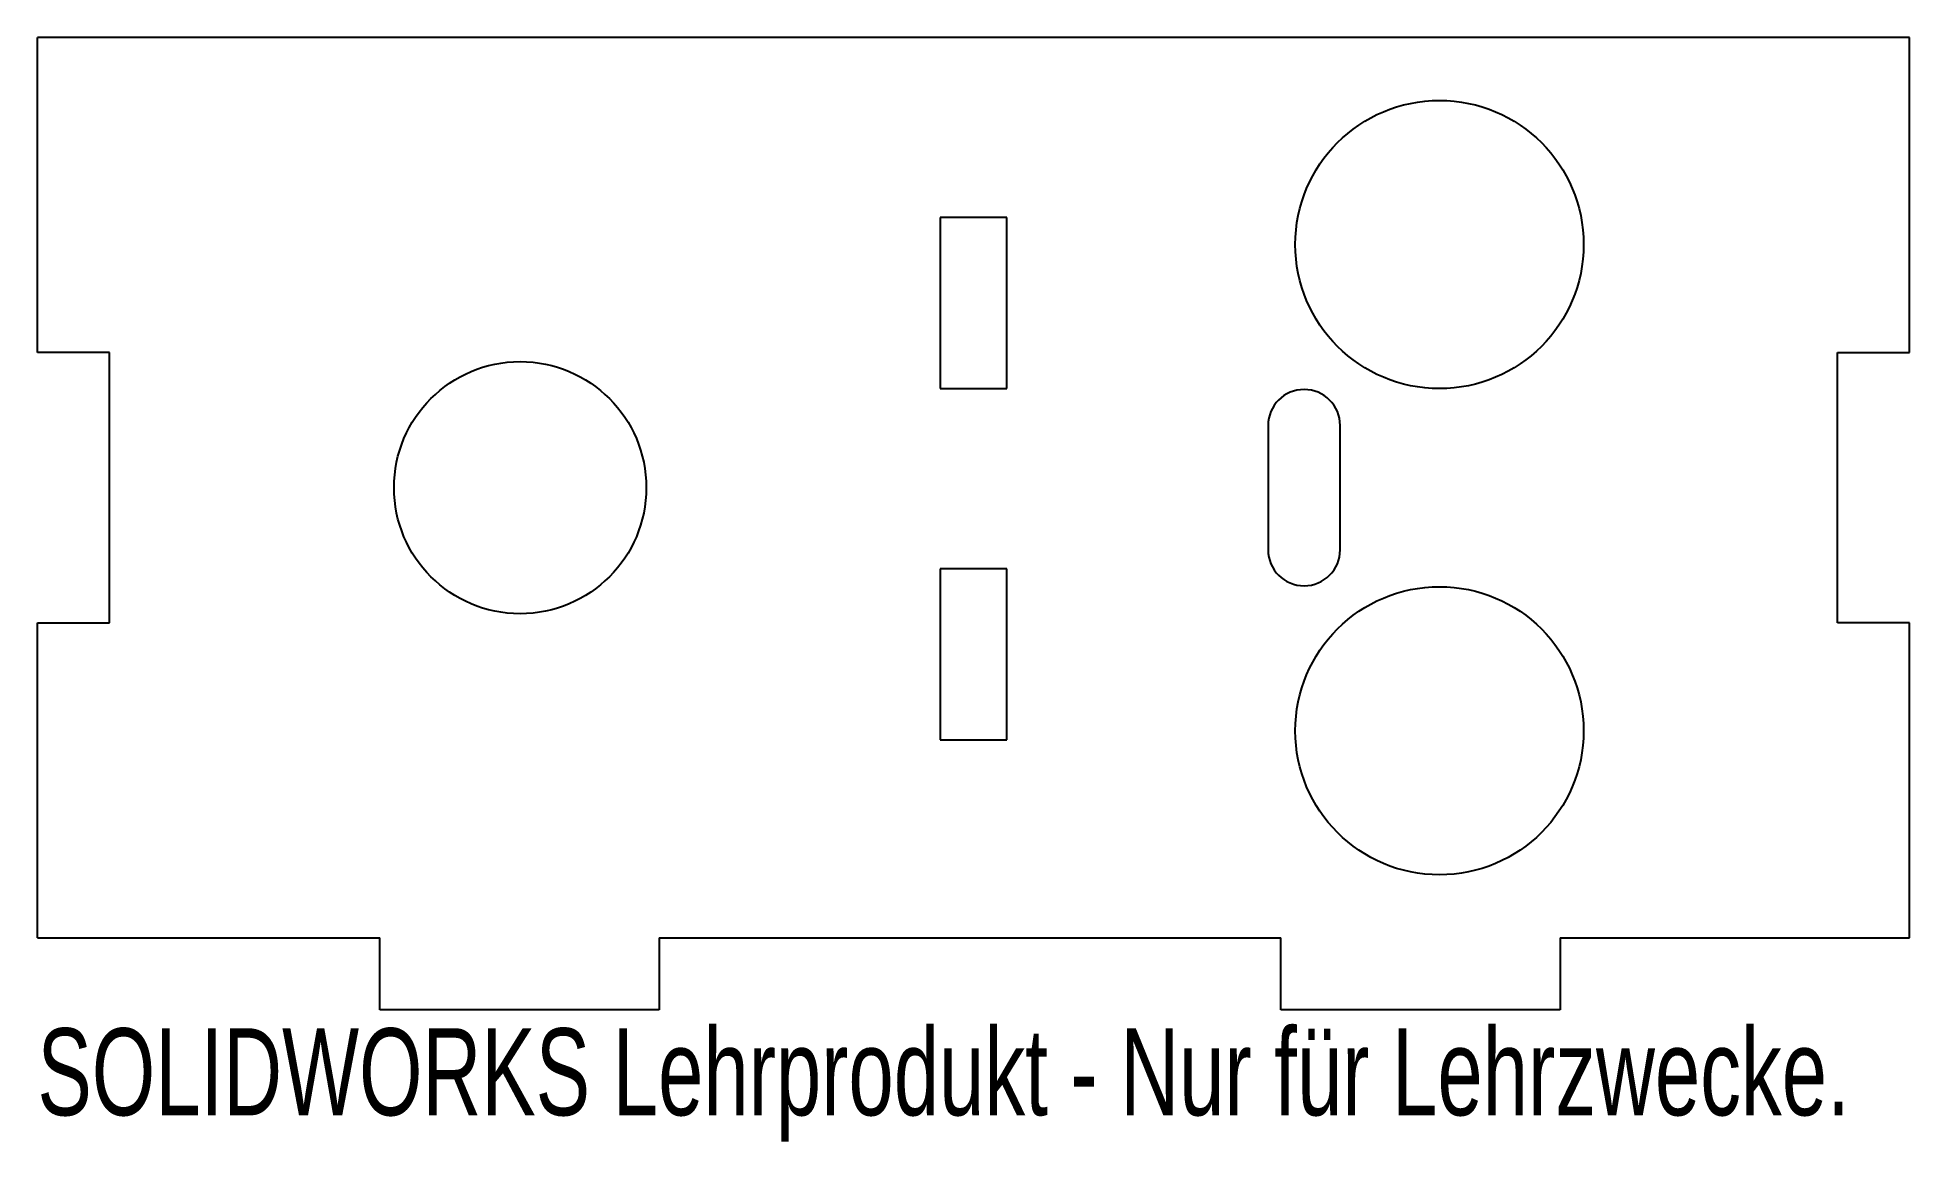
# Model space of a CAD drawing. Header units: millimetres. Extents: x 48 to 152, y -11 to 50.
import ezdxf

# ---------------------------------------------------------------- set-up
doc = ezdxf.new("R2010")
doc.units = ezdxf.units.MM
doc.styles.add('SLDTEXTSTYLE0', font='TXT', dxfattribs={"width": 0.7})

msp = doc.modelspace()

# ---------------------------------------------------------------- linework, layer by layer
at = {"color": 7, "linetype": 'Continuous', "lineweight": 25}
for p, q in [((48.05, 32.5), (48.05, 50)), ((151.95, 50), (48.05, 50)), ((151.95, 32.5), (151.95, 50)), ((101.85, 40), (98.15, 40)), ((98.15, 40), (98.15, 30.5)), ((101.85, 30.5), (101.85, 40)), ((52.05, 32.5), (48.05, 32.5)), ((52.05, 17.5), (52.05, 32.5)), ((147.95, 32.5), (151.95, 32.5)), ((147.95, 17.5), (147.95, 32.5)), ((98.15, 30.5), (101.85, 30.5)), ((116.35, 28.45), (116.35, 21.55)), ((120.35, 21.55), (120.35, 28.45)), ((98.15, 20.5), (98.15, 11)), ((101.85, 20.5), (98.15, 20.5)), ((101.85, 11), (101.85, 20.5)), ((48.05, 0), (48.05, 17.5)), ((48.05, 17.5), (52.05, 17.5)), ((151.95, 17.5), (147.95, 17.5)), ((151.95, 0), (151.95, 17.5)), ((98.15, 11), (101.85, 11)), ((48.05, 0), (67.05, 0)), ((67.05, -4), (67.05, 0)), ((82.55, 0), (117.05, 0)), ((82.55, 0), (82.55, -4)), ((117.05, -4), (117.05, 0)), ((132.55, 0), (132.55, -4)), ((132.55, 0), (151.95, 0)), ((82.55, -4), (67.05, -4)), ((132.55, -4), (117.05, -4))]:
    msp.add_line(p, q, dxfattribs=at)
for centre, radius in [((125.86, 38.5), 8), ((74.84, 25), 7), ((125.86, 11.5), 8)]:
    msp.add_circle(centre, radius, dxfattribs=at)
for centre, start, end in [((118.35, 28.45), 0, 180), ((118.35, 21.55), 180, 0)]:
    msp.add_arc(centre, 2, start, end, dxfattribs=at)

# ---------------------------------------------------------------- texts
at = {"color": 7, "linetype": 'Continuous', "insert": (48.05, -5.02), "char_height": 4.8336, "attachment_point": 1, "style": 'SLDTEXTSTYLE0'}
msp.add_mtext('SOLIDWORKS Lehrprodukt - Nur für Lehrzwecke.', dxfattribs=at)

doc.saveas('drawing.dxf')
